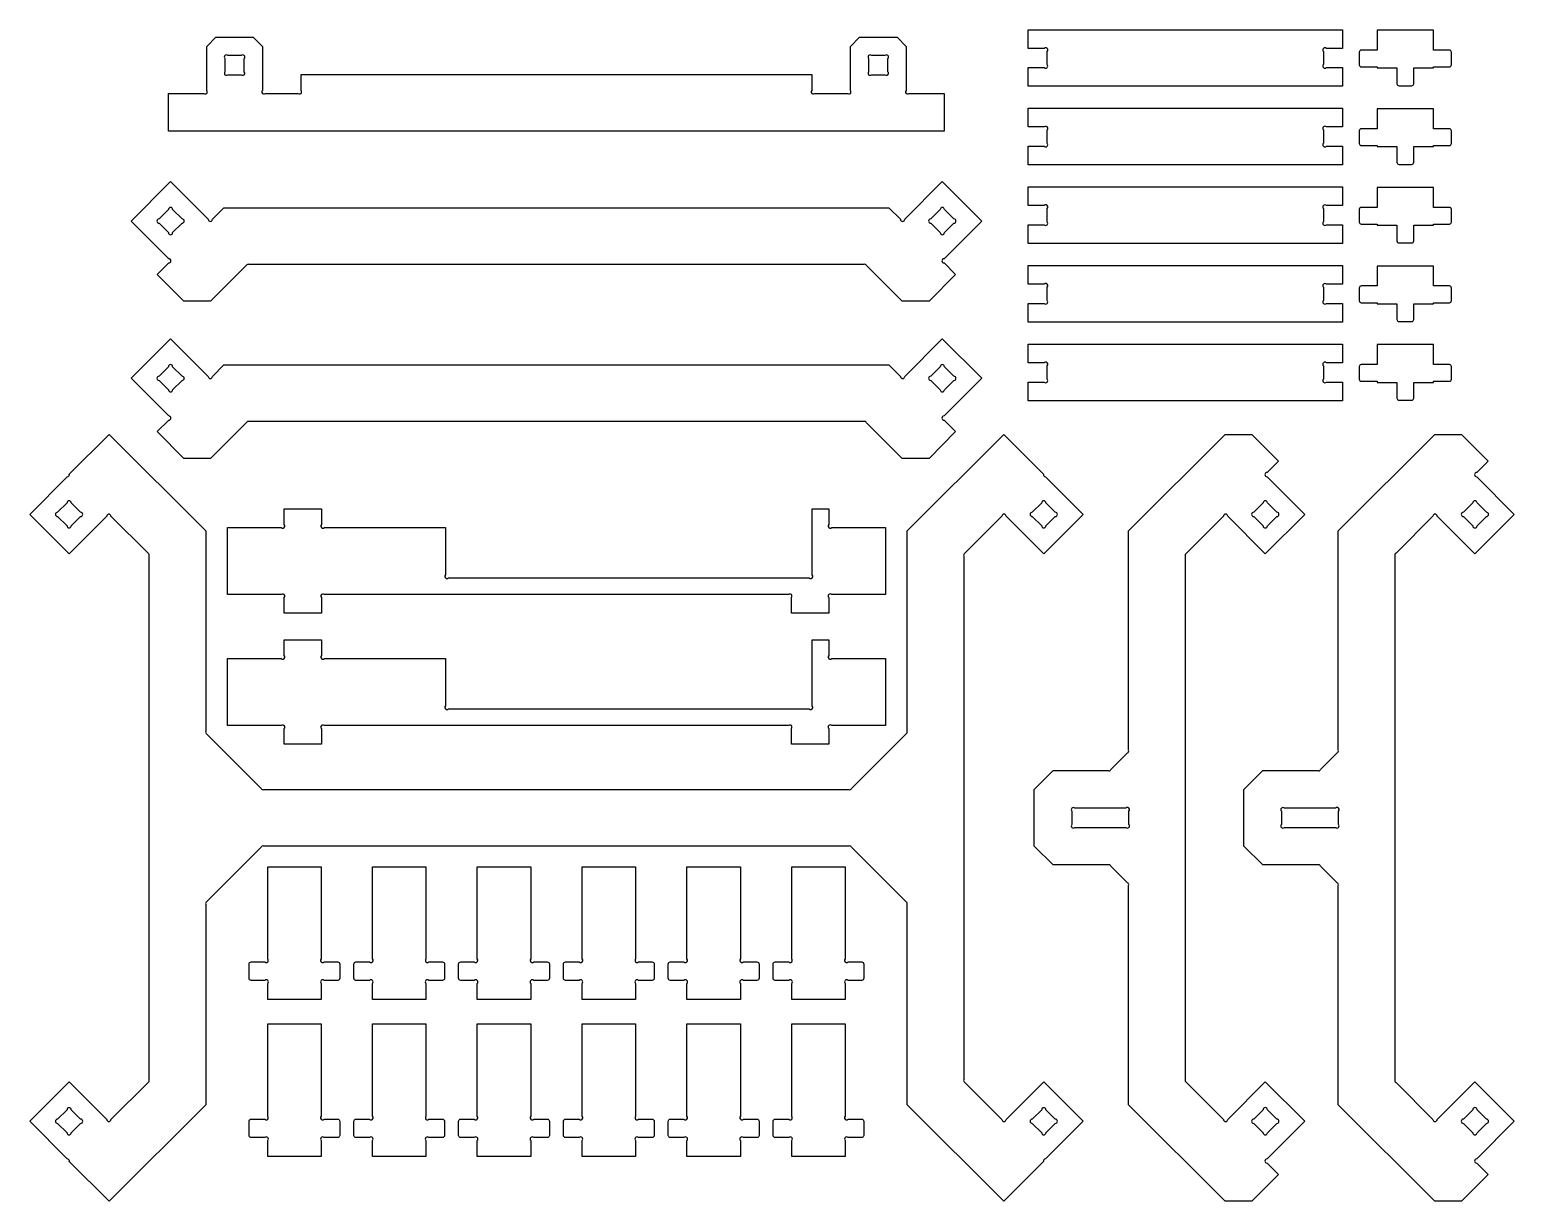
# Model space of a CAD drawing. Header units: millimetres. Extents: x 97 to 1514, y 2434 to 3552.
import ezdxf

# ---------------------------------------------------------------- set-up
doc = ezdxf.new("R2010")
doc.units = ezdxf.units.MM
doc.layers.get('0').update_dxf_attribs({"linetype": 'CONTINUOUS'})

msp = doc.modelspace()

# ---------------------------------------------------------------- linework, layer by layer
for points in [[(877.7, 3491.2, 1), (880.5, 3494.1), (880.5, 3536), (889.3, 3544.8), (925, 3544.8), (933.7, 3536), (933.7, 3494.1, 1), (936.6, 3491.2), (970.1, 3491.2), (970.1, 3455.2), (229.9, 3455.2), (229.9, 3491.2), (263.4, 3491.2, 1), (266.3, 3494.1), (266.3, 3536), (275, 3544.8), (310.7, 3544.8), (319.5, 3536), (319.5, 3494.1, 1), (322.3, 3491.2), (353.4, 3491.2, 1), (356.3, 3494.1), (356.3, 3509.2), (843.7, 3509.2), (843.7, 3494.1, 1), (846.6, 3491.2)], [(1065.3, 3515.8, 1), (1068.2, 3518.7), (1068.2, 3531.3, 1), (1065.3, 3534.2), (1050, 3534.2), (1050, 3552), (1350, 3552), (1350, 3534.2), (1334.7, 3534.2, 1), (1331.8, 3531.3), (1331.8, 3518.7, 1), (1334.7, 3515.8), (1350, 3515.8), (1350, 3498), (1050, 3498), (1050, 3515.8)], [(1454, 3530.5, 0.414214), (1452, 3532.5), (1437, 3532.5), (1437, 3551.5), (1383, 3551.5), (1383, 3532.5), (1368, 3532.5, 0.414214), (1366, 3530.5), (1366, 3518.5, 0.414214), (1368, 3516.5), (1383, 3516.5), (1383, 3515.5), (1402, 3515.5), (1402, 3500.5, 0.414214), (1404, 3498.5), (1416, 3498.5, 0.414214), (1418, 3500.5), (1418, 3515.5), (1437, 3515.5), (1437, 3516.5), (1452, 3516.5, 0.414214), (1454, 3518.5)], [(302.1, 3524.5, 1), (299.2, 3527.4), (286.5, 3527.4, 1), (283.7, 3524.5), (283.7, 3511.9, 1), (286.5, 3509), (299.2, 3509, 1), (302.1, 3511.9)], [(916.3, 3524.5, 1), (913.5, 3527.4), (900.8, 3527.4, 1), (897.9, 3524.5), (897.9, 3511.9, 1), (900.8, 3509), (913.5, 3509, 1), (916.3, 3511.9)], [(1065.3, 3440.8, 1), (1068.2, 3443.7), (1068.2, 3456.3, 1), (1065.3, 3459.2), (1050, 3459.2), (1050, 3477), (1350, 3477), (1350, 3459.2), (1334.7, 3459.2, 1), (1331.8, 3456.3), (1331.8, 3443.7, 1), (1334.7, 3440.8), (1350, 3440.8), (1350, 3423), (1050, 3423), (1050, 3440.8)], [(1454, 3455.5, 0.414214), (1452, 3457.5), (1437, 3457.5), (1437, 3476.5), (1383, 3476.5), (1383, 3457.5), (1368, 3457.5, 0.414214), (1366, 3455.5), (1366, 3443.5, 0.414214), (1368, 3441.5), (1383, 3441.5), (1383, 3440.5), (1402, 3440.5), (1402, 3425.5, 0.414214), (1404, 3423.5), (1416, 3423.5, 0.414214), (1418, 3425.5), (1418, 3440.5), (1437, 3440.5), (1437, 3441.5), (1452, 3441.5, 0.414214), (1454, 3443.5)], [(928.3, 3371.1, 1), (932.3, 3371.1), (968.2, 3407), (1005.8, 3369.4), (969.9, 3333.5, 1), (969.9, 3329.4), (980.9, 3318.5), (955.5, 3293), (930, 3293), (896, 3327, 0.414214), (893.4, 3328.1), (306.6, 3328.1, 0.414214), (304, 3327), (270, 3293), (244.5, 3293), (219.1, 3318.5), (230.1, 3329.4, 1), (230.1, 3333.5), (194.2, 3369.4), (231.8, 3407), (267.7, 3371.1, 1), (271.7, 3371.1), (282.7, 3382.1), (917.3, 3382.1)], [(1065.3, 3365.8, 1), (1068.2, 3368.7), (1068.2, 3381.3, 1), (1065.3, 3384.2), (1050, 3384.2), (1050, 3402), (1350, 3402), (1350, 3384.2), (1334.7, 3384.2, 1), (1331.8, 3381.3), (1331.8, 3368.7, 1), (1334.7, 3365.8), (1350, 3365.8), (1350, 3348), (1050, 3348), (1050, 3365.8)], [(1454, 3380.5, 0.414214), (1452, 3382.5), (1437, 3382.5), (1437, 3401.5), (1383, 3401.5), (1383, 3382.5), (1368, 3382.5, 0.414214), (1366, 3380.5), (1366, 3368.5, 0.414214), (1368, 3366.5), (1383, 3366.5), (1383, 3365.5), (1402, 3365.5), (1402, 3350.5, 0.414214), (1404, 3348.5), (1416, 3348.5, 0.414214), (1418, 3350.5), (1418, 3365.5), (1437, 3365.5), (1437, 3366.5), (1452, 3366.5, 0.414214), (1454, 3368.5)], [(242.8, 3367.3, 1), (242.8, 3371.4), (233.8, 3380.4, 1), (229.8, 3380.4), (220.8, 3371.4, 1), (220.8, 3367.3), (229.8, 3358.4, 1), (233.8, 3358.4)], [(970.2, 3380.4, 1), (966.2, 3380.4), (957.2, 3371.4, 1), (957.2, 3367.3), (966.2, 3358.4, 1), (970.2, 3358.4), (979.2, 3367.3, 1), (979.2, 3371.4)], [(1065.3, 3290.8, 1), (1068.2, 3293.7), (1068.2, 3306.3, 1), (1065.3, 3309.2), (1050, 3309.2), (1050, 3327), (1350, 3327), (1350, 3309.2), (1334.7, 3309.2, 1), (1331.8, 3306.3), (1331.8, 3293.7, 1), (1334.7, 3290.8), (1350, 3290.8), (1350, 3273), (1050, 3273), (1050, 3290.8)], [(1454, 3305.5, 0.414214), (1452, 3307.5), (1437, 3307.5), (1437, 3326.5), (1383, 3326.5), (1383, 3307.5), (1368, 3307.5, 0.414214), (1366, 3305.5), (1366, 3293.5, 0.414214), (1368, 3291.5), (1383, 3291.5), (1383, 3290.5), (1402, 3290.5), (1402, 3275.5, 0.414214), (1404, 3273.5), (1416, 3273.5, 0.414214), (1418, 3275.5), (1418, 3290.5), (1437, 3290.5), (1437, 3291.5), (1452, 3291.5, 0.414214), (1454, 3293.5)], [(928.3, 3221.1, 1), (932.3, 3221.1), (968.2, 3257), (1005.8, 3219.4), (969.9, 3183.5, 1), (969.9, 3179.4), (980.9, 3168.5), (955.5, 3143), (930, 3143), (896, 3177, 0.414214), (893.4, 3178.1), (306.6, 3178.1, 0.414214), (304, 3177), (270, 3143), (244.5, 3143), (219.1, 3168.5), (230.1, 3179.4, 1), (230.1, 3183.5), (194.2, 3219.4), (231.8, 3257), (267.7, 3221.1, 1), (271.7, 3221.1), (282.7, 3232.1), (917.3, 3232.1)], [(1065.3, 3215.8, 1), (1068.2, 3218.7), (1068.2, 3231.3, 1), (1065.3, 3234.2), (1050, 3234.2), (1050, 3252), (1350, 3252), (1350, 3234.2), (1334.7, 3234.2, 1), (1331.8, 3231.3), (1331.8, 3218.7, 1), (1334.7, 3215.8), (1350, 3215.8), (1350, 3198), (1050, 3198), (1050, 3215.8)], [(1454, 3230.5, 0.414214), (1452, 3232.5), (1437, 3232.5), (1437, 3251.5), (1383, 3251.5), (1383, 3232.5), (1368, 3232.5, 0.414214), (1366, 3230.5), (1366, 3218.5, 0.414214), (1368, 3216.5), (1383, 3216.5), (1383, 3215.5), (1402, 3215.5), (1402, 3200.5, 0.414214), (1404, 3198.5), (1416, 3198.5, 0.414214), (1418, 3200.5), (1418, 3215.5), (1437, 3215.5), (1437, 3216.5), (1452, 3216.5, 0.414214), (1454, 3218.5)], [(242.8, 3217.3, 1), (242.8, 3221.4), (233.8, 3230.4, 1), (229.8, 3230.4), (220.8, 3221.4, 1), (220.8, 3217.3), (229.8, 3208.4, 1), (233.8, 3208.4)], [(970.2, 3230.4, 1), (966.2, 3230.4), (957.2, 3221.4, 1), (957.2, 3217.3), (966.2, 3208.4, 1), (970.2, 3208.4), (979.2, 3217.3, 1), (979.2, 3221.4)], [(881.7, 2771.9, 0.414214), (879.1, 2773), (320.9, 2773, 0.414214), (318.3, 2771.9), (266.5, 2720.1, 0.414214), (265.4, 2717.4), (265.4, 2526.3), (173.2, 2434.1), (135.2, 2472.1, 0.489688), (133.3, 2474.6), (97.4, 2510.5), (135, 2548.1), (170.9, 2512.2, 1), (174.9, 2512.2), (210.3, 2547.6, 0.414214), (211.4, 2550.2), (211.4, 3049.8, 0.414214), (210.3, 3052.4), (174.9, 3087.8, 1), (170.9, 3087.8), (135, 3051.9), (97.4, 3089.5), (133.3, 3125.4, 0.489688), (135.2, 3127.9), (173.2, 3165.9), (265.4, 3073.7), (265.4, 2882.6, 0.414214), (266.5, 2879.9), (318.3, 2828.1, 0.414214), (320.9, 2827), (879.1, 2827, 0.414214), (881.7, 2828.1), (933.5, 2879.9, 0.414214), (934.6, 2882.6), (934.6, 3073.7), (1026.8, 3165.9), (1064.8, 3127.9, 0.489688), (1066.7, 3125.4), (1102.6, 3089.5), (1065, 3051.9), (1029.1, 3087.8, 1), (1025.1, 3087.8), (989.7, 3052.4, 0.414214), (988.6, 3049.8), (988.6, 2550.2, 0.414214), (989.7, 2547.6), (1025.1, 2512.2, 1), (1029.1, 2512.2), (1065, 2548.1), (1102.6, 2510.5), (1066.7, 2474.6, 0.489688), (1064.8, 2472.1), (1026.8, 2434.1), (934.6, 2526.3), (934.6, 2717.4, 0.414214), (933.5, 2720.1)], [(1144.9, 2861.9, 0.414214), (1146, 2864.6), (1146, 3073.7), (1238.2, 3165.9), (1263.6, 3165.9), (1289.1, 3140.4), (1278.1, 3129.5, 1), (1278.1, 3125.4), (1314, 3089.5), (1276.4, 3051.9), (1240.5, 3087.8, 1), (1236.4, 3087.8), (1201.1, 3052.4, 0.414214), (1200, 3049.8), (1200, 2550.2, 0.414214), (1201.1, 2547.6), (1236.4, 2512.2, 1), (1240.5, 2512.2), (1276.4, 2548.1), (1314, 2510.5), (1278.1, 2474.6, 1), (1278.1, 2470.5), (1289.1, 2459.6), (1263.6, 2434.1), (1238.2, 2434.1), (1146, 2526.3), (1146, 2735.4, 0.414214), (1144.9, 2738.1), (1129.1, 2753.9, 0.414214), (1126.4, 2755), (1074, 2755), (1056, 2773), (1056, 2827), (1074, 2845), (1126.4, 2845, 0.414214), (1129.1, 2846.1)], [(1344.9, 2861.9, 0.414214), (1346, 2864.6), (1346, 3073.7), (1438.2, 3165.9), (1463.6, 3165.9), (1489.1, 3140.4), (1478.1, 3129.5, 1), (1478.1, 3125.4), (1514, 3089.5), (1476.4, 3051.9), (1440.5, 3087.8, 1), (1436.4, 3087.8), (1401.1, 3052.4, 0.414214), (1400, 3049.8), (1400, 2550.2, 0.414214), (1401.1, 2547.6), (1436.4, 2512.2, 1), (1440.5, 2512.2), (1476.4, 2548.1), (1514, 2510.5), (1478.1, 2474.6, 1), (1478.1, 2470.5), (1489.1, 2459.6), (1463.6, 2434.1), (1438.2, 2434.1), (1346, 2526.3), (1346, 2735.4, 0.414214), (1344.9, 2738.1), (1329.1, 2753.9, 0.414214), (1326.4, 2755), (1274, 2755), (1256, 2773), (1256, 2827), (1274, 2845), (1326.4, 2845, 0.414214), (1329.1, 2846.1)], [(137, 3100.5, 1), (133, 3100.5), (124, 3091.6, 1), (124, 3087.5), (133, 3078.6, 1), (137, 3078.6), (146, 3087.5, 1), (146, 3091.6)], [(1067, 3100.5, 1), (1063, 3100.5), (1054, 3091.6, 1), (1054, 3087.5), (1063, 3078.6, 1), (1067, 3078.6), (1076, 3087.5, 1), (1076, 3091.6)], [(1287.4, 3087.5, 1), (1287.4, 3091.6), (1278.4, 3100.5, 1), (1274.3, 3100.5), (1265.4, 3091.6, 1), (1265.4, 3087.5), (1274.3, 3078.6, 1), (1278.4, 3078.6)], [(1487.4, 3087.5, 1), (1487.4, 3091.6), (1478.4, 3100.5, 1), (1474.3, 3100.5), (1465.4, 3091.6, 1), (1465.4, 3087.5), (1474.3, 3078.6, 1), (1478.4, 3078.6)], [(841.1, 3029, 1), (844, 3031.9), (844, 3094.8), (859.8, 3094.8), (859.8, 3079.9, 1), (862.7, 3077), (914, 3077), (914, 3013), (862.7, 3013, 1), (859.8, 3010.1), (859.8, 2995.2), (824.2, 2995.2), (824.2, 3010.1, 1), (821.3, 3013), (378.7, 3013, 1), (375.8, 3010.1), (375.8, 2995.2), (340.2, 2995.2), (340.2, 3010.1, 1), (337.3, 3013), (286, 3013), (286, 3077), (337.3, 3077, 1), (340.2, 3079.9), (340.2, 3094.8), (375.8, 3094.8), (375.8, 3079.9, 1), (378.7, 3077), (494, 3077), (494, 3031.9, 1), (496.9, 3029)], [(841.1, 2904, 1), (844, 2906.9), (844, 2969.8), (859.8, 2969.8), (859.8, 2954.9, 1), (862.7, 2952), (914, 2952), (914, 2888), (862.7, 2888, 1), (859.8, 2885.1), (859.8, 2870.2), (824.2, 2870.2), (824.2, 2885.1, 1), (821.3, 2888), (378.7, 2888, 1), (375.8, 2885.1), (375.8, 2870.2), (340.2, 2870.2), (340.2, 2885.1, 1), (337.3, 2888), (286, 2888), (286, 2952), (337.3, 2952, 1), (340.2, 2954.9), (340.2, 2969.8), (375.8, 2969.8), (375.8, 2954.9, 1), (378.7, 2952), (494, 2952), (494, 2906.9, 1), (496.9, 2904)], [(1094.7, 2809.2, 1), (1091.8, 2806.3), (1091.8, 2793.7, 1), (1094.7, 2790.8), (1143.3, 2790.8, 1), (1146.2, 2793.7), (1146.2, 2806.3, 1), (1143.3, 2809.2)], [(1294.7, 2809.2, 1), (1291.8, 2806.3), (1291.8, 2793.7, 1), (1294.7, 2790.8), (1343.3, 2790.8, 1), (1346.2, 2793.7), (1346.2, 2806.3, 1), (1343.3, 2809.2)], [(375.5, 2665.4, 1), (378.4, 2662.5), (391.3, 2662.5, -0.414214), (393.3, 2660.5), (393.3, 2646.9, -0.414214), (391.3, 2644.9), (378.4, 2644.9, 1), (375.5, 2642), (375.5, 2626.7), (324.5, 2626.7), (324.5, 2642, 1), (321.6, 2644.9), (308.7, 2644.9, -0.414214), (306.7, 2646.9), (306.7, 2660.5, -0.414214), (308.7, 2662.5), (321.6, 2662.5, 1), (324.5, 2665.4), (324.5, 2753.3), (375.5, 2753.3)], [(475.5, 2665.4, 1), (478.4, 2662.5), (491.3, 2662.5, -0.414214), (493.3, 2660.5), (493.3, 2646.9, -0.414214), (491.3, 2644.9), (478.4, 2644.9, 1), (475.5, 2642), (475.5, 2626.7), (424.5, 2626.7), (424.5, 2642, 1), (421.6, 2644.9), (408.7, 2644.9, -0.414214), (406.7, 2646.9), (406.7, 2660.5, -0.414214), (408.7, 2662.5), (421.6, 2662.5, 1), (424.5, 2665.4), (424.5, 2753.3), (475.5, 2753.3)], [(575.5, 2665.4, 1), (578.4, 2662.5), (591.3, 2662.5, -0.414214), (593.3, 2660.5), (593.3, 2646.9, -0.414214), (591.3, 2644.9), (578.4, 2644.9, 1), (575.5, 2642), (575.5, 2626.7), (524.5, 2626.7), (524.5, 2642, 1), (521.6, 2644.9), (508.7, 2644.9, -0.414214), (506.7, 2646.9), (506.7, 2660.5, -0.414214), (508.7, 2662.5), (521.6, 2662.5, 1), (524.5, 2665.4), (524.5, 2753.3), (575.5, 2753.3)], [(675.5, 2665.4, 1), (678.4, 2662.5), (691.3, 2662.5, -0.414214), (693.3, 2660.5), (693.3, 2646.9, -0.414214), (691.3, 2644.9), (678.4, 2644.9, 1), (675.5, 2642), (675.5, 2626.7), (624.5, 2626.7), (624.5, 2642, 1), (621.6, 2644.9), (608.7, 2644.9, -0.414214), (606.7, 2646.9), (606.7, 2660.5, -0.414214), (608.7, 2662.5), (621.6, 2662.5, 1), (624.5, 2665.4), (624.5, 2753.3), (675.5, 2753.3)], [(775.5, 2665.4, 1), (778.4, 2662.5), (791.3, 2662.5, -0.414214), (793.3, 2660.5), (793.3, 2646.9, -0.414214), (791.3, 2644.9), (778.4, 2644.9, 1), (775.5, 2642), (775.5, 2626.7), (724.5, 2626.7), (724.5, 2642, 1), (721.6, 2644.9), (708.7, 2644.9, -0.414214), (706.7, 2646.9), (706.7, 2660.5, -0.414214), (708.7, 2662.5), (721.6, 2662.5, 1), (724.5, 2665.4), (724.5, 2753.3), (775.5, 2753.3)], [(875.5, 2665.4, 1), (878.4, 2662.5), (891.3, 2662.5, -0.414214), (893.3, 2660.5), (893.3, 2646.9, -0.414214), (891.3, 2644.9), (878.4, 2644.9, 1), (875.5, 2642), (875.5, 2626.7), (824.5, 2626.7), (824.5, 2642, 1), (821.6, 2644.9), (808.7, 2644.9, -0.414214), (806.7, 2646.9), (806.7, 2660.5, -0.414214), (808.7, 2662.5), (821.6, 2662.5, 1), (824.5, 2665.4), (824.5, 2753.3), (875.5, 2753.3)], [(375.5, 2515.4, 1), (378.4, 2512.5), (391.3, 2512.5, -0.414214), (393.3, 2510.5), (393.3, 2496.9, -0.414214), (391.3, 2494.9), (378.4, 2494.9, 1), (375.5, 2492), (375.5, 2476.7), (324.5, 2476.7), (324.5, 2492, 1), (321.6, 2494.9), (308.7, 2494.9, -0.414214), (306.7, 2496.9), (306.7, 2510.5, -0.414214), (308.7, 2512.5), (321.6, 2512.5, 1), (324.5, 2515.4), (324.5, 2603.3), (375.5, 2603.3)], [(475.5, 2515.4, 1), (478.4, 2512.5), (491.3, 2512.5, -0.414214), (493.3, 2510.5), (493.3, 2496.9, -0.414214), (491.3, 2494.9), (478.4, 2494.9, 1), (475.5, 2492), (475.5, 2476.7), (424.5, 2476.7), (424.5, 2492, 1), (421.6, 2494.9), (408.7, 2494.9, -0.414214), (406.7, 2496.9), (406.7, 2510.5, -0.414214), (408.7, 2512.5), (421.6, 2512.5, 1), (424.5, 2515.4), (424.5, 2603.3), (475.5, 2603.3)], [(575.5, 2515.4, 1), (578.4, 2512.5), (591.3, 2512.5, -0.414214), (593.3, 2510.5), (593.3, 2496.9, -0.414214), (591.3, 2494.9), (578.4, 2494.9, 1), (575.5, 2492), (575.5, 2476.7), (524.5, 2476.7), (524.5, 2492, 1), (521.6, 2494.9), (508.7, 2494.9, -0.414214), (506.7, 2496.9), (506.7, 2510.5, -0.414214), (508.7, 2512.5), (521.6, 2512.5, 1), (524.5, 2515.4), (524.5, 2603.3), (575.5, 2603.3)], [(675.5, 2515.4, 1), (678.4, 2512.5), (691.3, 2512.5, -0.414214), (693.3, 2510.5), (693.3, 2496.9, -0.414214), (691.3, 2494.9), (678.4, 2494.9, 1), (675.5, 2492), (675.5, 2476.7), (624.5, 2476.7), (624.5, 2492, 1), (621.6, 2494.9), (608.7, 2494.9, -0.414214), (606.7, 2496.9), (606.7, 2510.5, -0.414214), (608.7, 2512.5), (621.6, 2512.5, 1), (624.5, 2515.4), (624.5, 2603.3), (675.5, 2603.3)], [(775.5, 2515.4, 1), (778.4, 2512.5), (791.3, 2512.5, -0.414214), (793.3, 2510.5), (793.3, 2496.9, -0.414214), (791.3, 2494.9), (778.4, 2494.9, 1), (775.5, 2492), (775.5, 2476.7), (724.5, 2476.7), (724.5, 2492, 1), (721.6, 2494.9), (708.7, 2494.9, -0.414214), (706.7, 2496.9), (706.7, 2510.5, -0.414214), (708.7, 2512.5), (721.6, 2512.5, 1), (724.5, 2515.4), (724.5, 2603.3), (775.5, 2603.3)], [(875.5, 2515.4, 1), (878.4, 2512.5), (891.3, 2512.5, -0.414214), (893.3, 2510.5), (893.3, 2496.9, -0.414214), (891.3, 2494.9), (878.4, 2494.9, 1), (875.5, 2492), (875.5, 2476.7), (824.5, 2476.7), (824.5, 2492, 1), (821.6, 2494.9), (808.7, 2494.9, -0.414214), (806.7, 2496.9), (806.7, 2510.5, -0.414214), (808.7, 2512.5), (821.6, 2512.5, 1), (824.5, 2515.4), (824.5, 2603.3), (875.5, 2603.3)], [(124, 2512.5, 1), (124, 2508.4), (133, 2499.5, 1), (137, 2499.5), (146, 2508.4, 1), (146, 2512.5), (137, 2521.4, 1), (133, 2521.4)], [(1076, 2508.4, 1), (1076, 2512.5), (1067, 2521.4, 1), (1063, 2521.4), (1054, 2512.5, 1), (1054, 2508.4), (1063, 2499.5, 1), (1067, 2499.5)], [(1274.3, 2499.5, 1), (1278.4, 2499.5), (1287.4, 2508.4, 1), (1287.4, 2512.5), (1278.4, 2521.4, 1), (1274.3, 2521.4), (1265.4, 2512.5, 1), (1265.4, 2508.4)], [(1474.3, 2499.5, 1), (1478.4, 2499.5), (1487.4, 2508.4, 1), (1487.4, 2512.5), (1478.4, 2521.4, 1), (1474.3, 2521.4), (1465.4, 2512.5, 1), (1465.4, 2508.4)]]:
    msp.add_lwpolyline(points, format="xyb", close=True)

doc.saveas('drawing.dxf')
